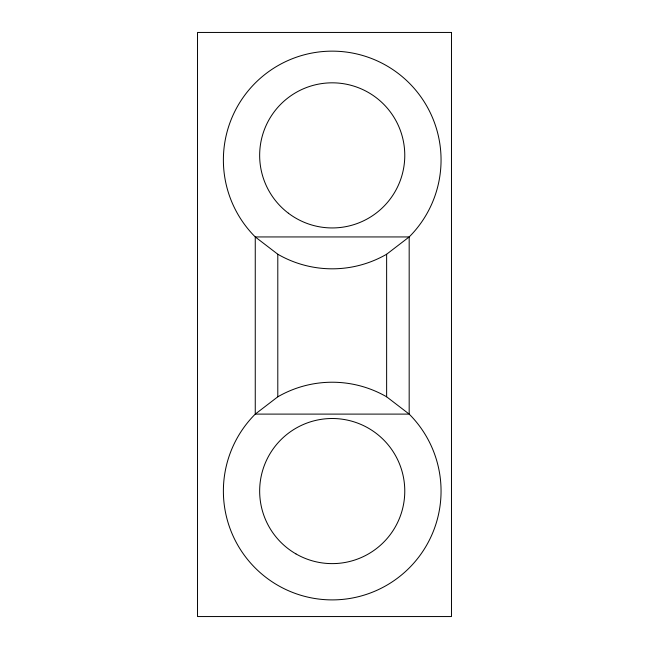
<?xml version="1.0" encoding="UTF-8"?>
<svg xmlns="http://www.w3.org/2000/svg" width="649" height="649" viewBox="0 0 649 649"><rect width="100%" height="100%" fill="white"/><g stroke="black" fill="none" stroke-linecap="round" stroke-linejoin="round"><path stroke-width="0.97" d="M386.634 254.238L409.178 236.942A108.837 108.837 0 0 0 409.178 83.023A108.837 108.837 0 0 0 255.26 83.023A108.837 108.837 0 0 0 255.26 236.942L255.26 414.103A108.837 108.837 0 0 0 255.26 568.021A108.837 108.837 0 0 0 409.178 568.021A108.837 108.837 0 0 0 409.178 414.103L409.178 236.942L255.26 236.942L277.796 254.238A108.837 108.837 0 0 0 386.634 254.238L386.634 396.807L409.178 414.103L255.26 414.103L277.796 396.807A108.837 108.837 0 0 1 386.634 396.807M277.796 254.238L277.796 396.807M451.477 32.45L197.523 32.45L197.523 616.55L451.477 616.55L451.477 32.45M295.936 553.897A72.558 72.558 0 0 0 404.773 491.058A72.558 72.558 0 0 0 295.936 428.226A72.558 72.558 0 0 0 295.936 553.897M288.359 213.188A72.558 72.558 0 0 0 404.205 164.465A72.558 72.558 0 0 0 304.089 88.499A72.558 72.558 0 0 0 288.359 213.188"/></g></svg>
